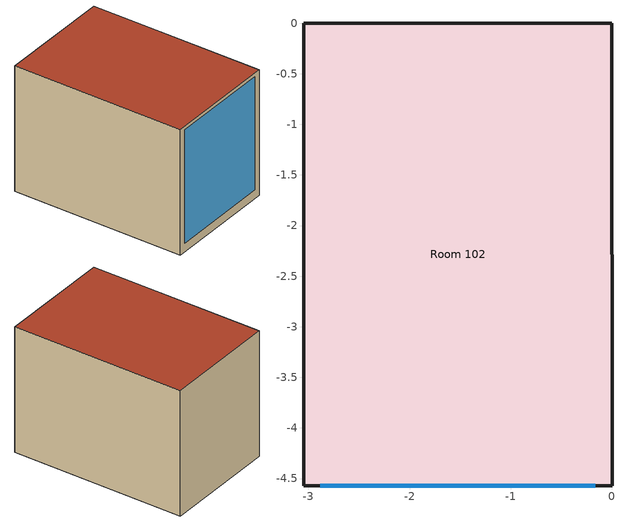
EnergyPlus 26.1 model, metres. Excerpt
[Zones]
Room 102
 floor outside (Room Floor): 0,0 0,-4.57 -3.05,-4.57 -3.05,0 z0
 wall outside (Room Wall - East West): 0,-4.57 0,0 / -3.05,0 -3.05,-4.57 z0:3.35
 wall outside (Room Wall - North): 0,0 -3.05,0 z0:3.35
 wall outside (Room Wall - South): -3.05,-4.57 0,-4.57 z0:3.35
 window (CFS_Glz_2): -2.88,-4.57 -0.17,-4.57 z0.23:3.26
 roof outside (Room Ceiling): -3.05,0 -3.05,-4.57 0,-4.57 0,0 z3.35
[Building]
Building 71T Rm 102: Loads convergence tolerance value=0.04; Maximum number of warmup days=25; Minimum number of warmup days=6; North axis=0; Solar distribution=FullInteriorAndExterior; Temperature convergence tolerance value=0.4; Terrain=Suburbs
[Site:Location]
CHICAGO_IL_USA TMY2-94846: Elevation=190; Latitude=41.78; Longitude=-87.75; Time zone=-6
[SizingPeriod:DesignDay] Barometric pressure=99063; Day of month=21; Daylight saving time indicator=No; Humidity condition type=WetBulb; Rain indicator=No; Snow indicator=No; Solar model indicator=ASHRAEClearSky
Name | Daily dry bulb temperature range | Day type | Maximum dry bulb temperature | Month | Sky clearness | Wetbulb or dewpoint at maximum dry bulb | Wind direction | Wind speed
CHICAGO_IL_USA Annual Cooling 1% Design Conditions DB/MCWB | 10.7 | SummerDesignDay | 31.5 | 7 | 1 | 23 | 230 | 5.3
CHICAGO_IL_USA Annual Heating 99% Design Conditions DB | 0 | WinterDesignDay | -17.3 | 1 | 0 | -17.3 | 270 | 4.9
[Construction]
Room Ceiling: Plywood - 3/8 in, 2x6 Wood Stud R19, Gypsum board - 5/8 in
Room Floor: R-30 Fiberglass Insulation, T&G - 3/4 in, Plywood - 3/4 in, Carpet w/rubber pad
Room Wall - East West: 2x6 Wood Stud R19, Gypsum board - 5/8 in
Room Wall - North: Gypsum board - 5/8 in, Plywood - 3/8 in, 2x6 Wood Stud R19, Gypsum board - 5/8 in
Room Wall - South: Metal Siding, Plywood - 1/2 in, 2x6 Wood Stud R19
[Construction:ComplexFenestrationState]
CFS_Glz_2: CFS_Glz_2_Layer_1_bAbs, CFS_Glz_2_Layer_1_fAbs, Glass_103_Layer, CFS_Glz_2_Basis, None, LBNLWINDOW, Gap_1_Glz_2_Layer_1, Gap_1_Glz_2_Layer_2, CFS_Glz_2_RbSol, CFS_Glz_2_TfSol, CFS_Glz_2_Rbvis, CFS_Glz_2_Tfvis, ThermParam_Glz_2, CFS_Glz_2_Layer_2_bAbs, CFS_Glz_2_Layer_2_fAbs, Glass_103_Layer, CFS_Glz_2_Layer_3_bAbs, CFS_Glz_2_Layer_3_fAbs, Shade_14_Layer
[Material] Solar absorptance=1
Name | Conductivity | Density | Roughness | Specific heat | Thermal absorptance | Thickness | Visible absorptance
2x6 Wood Stud R19 | 0.047 | 93.84 | Rough | 1006 | 0.9 | 0.133 | 0.7
Gypsum board - 5/8 in | 0.17 | 800 | Smooth | 1090 | 0.9 | 0.015875 | 0.3
Metal Siding | 45.345 | 7833.028 | MediumSmooth | 502.416 |  | 0.000701
Plywood - 1/2 in | 0.12 | 540 | Smooth | 1210 |  | 0.0127
Plywood - 3/4 in | 0.12 | 540 | Smooth | 1210 |  | 0.01905
Plywood - 3/8 in | 0.12 | 540 | Smooth | 1210 |  | 0.009525
T&G - 3/4 in | 0.15 | 608 | MediumSmooth | 1630 |  | 0.01905
[Material:NoMass] Roughness=Rough; Solar absorptance=1; Thermal absorptance=0.9
Name | Thermal resistance | Visible absorptance
Carpet w/rubber pad | 0.22 | 0.85
R-30 Fiberglass Insulation | 5.28 | 0.7
[WindowMaterial:ComplexShade]
Shade_14_Layer: Back emissivity=0.9; Bottom opening multiplier=0; Conductivity=159.2276; Front emissivity=0.9; Front opening multiplier=0.05; Ir transmittance=0; Layer type=VenetianHorizontal; Left side opening multiplier=0; Right side opening multiplier=0; Slat angle=45; Slat conductivity=159.2276; Slat curve=0; Slat spacing=0.0201; Slat thickness=0.001; Slat width=0.0254; Thickness=0.001016; Top opening multiplier=0
[WindowMaterial:Gap] Gas or gas mixture=Gap_1_W_0_0127; Pressure=101300; Thickness=0.0127
Gap_1_Glz_2_Layer_1; Gap_1_Glz_2_Layer_2
[WindowMaterial:Gas]
Gap_1_W_0_0127: Gas type=Air; Thickness=0.0127
[WindowMaterial:Glazing]
Glass_103_Layer: Back side infrared hemispherical emissivity=0.84; Conductivity=1; Front side infrared hemispherical emissivity=0.84; Infrared transmittance at normal incidence=0; Optical data type=BSDF; Poisson s ratio=0.22; Thickness=0.005715; Window glass spectral data set=Glass_103_Layer_SpecDat; Young s modulus=7.2e+10
[ComplexFenestrationProperty:SolarAbsorbedLayers]
South Window Solar Absorbed Layers: Construction=CFS_Glz_2; Fenestration surface=Room 102 South Window; Layer 1 solar radiation absorbed schedule=Layer 1; Layer 2 solar radiation absorbed schedule=Layer 2; Layer 3 solar radiation absorbed schedule=Layer 3
[Matrix:TwoDimension]
Name | Number of columns | Number of rows | Value 1 | Value 2 | Value 3 | Value 4 | Value 5 | Value 6 | Value 7 | Value 8 | Value 9 | Value 10 | Value 11 | Value 12 | Value 13 | Value 14 | Value 15 | Value 16 | Value 17 | Value 18 | Value 19 | Value 20 | Value 21 | Value 22 | Value 23 | Value 24 | Value 25 | Value 26 | Value 27 | Value 28 | Value 29 | Value 30 | Value 31 | Value 32 | Value 33 | Value 34 | Value 35 | Value 36 | Value 37 | Value 38 | Value 39 | Value 40 | Value 41 | Value 42 | Value 43 | Value 44 | Value 45 | Value 46 | Value 47 | Value 48 | Value 49 | Value 50 | Value 51 | Value 52 | Value 53 | Value 54 | Value 55 | Value 56 | Value 57 | Value 58 | Value 59 | Value 60 | Value 61 | Value 62 | Value 63 | Value 64 | Value 65 | Value 66 | Value 67 | Value 68 | Value 69 | Value 70 | Value 71 | Value 72 | Value 73 | Value 74 | Value 75 | Value 76 | Value 77 | Value 78 | Value 79 | Value 80 | Value 81 | Value 82 | Value 83 | Value 84 | Value 85 | Value 86 | Value 87 | Value 88 | Value 89 | Value 90 | Value 91 | Value 92 | Value 93 | Value 94 | Value 95 | Value 96 | Value 97 | Value 98 | Value 99 | Value 100 | Value 101 | Value 102 | Value 103 | Value 104 | Value 105 | Value 106 | Value 107 | Value 108 | Value 109 | Value 110 | Value 111 | Value 112 | Value 113 | Value 114 | Value 115 | Value 116 | Value 117 | Value 118 | Value 119 | Value 120 | Value 121 | Value 122 | Value 123 | Value 124 | Value 125 | Value 126 | Value 127 | Value 128 | Value 129 | Value 130 | Value 131 | Value 132 | Value 133 | Value 134 | Value 135 | Value 136 | Value 137 | Value 138 | Value 139 | Value 140 | Value 141 | Value 142 | Value 143 | Value 144 | Value 145
CFS_Glz_2_Basis | 2 | 9 | 0 | 1 | 10 | 8 | 20 | 16 | 30 | 20 | 40 | 24 | 50 | 24 | 60 | 24 | 70 | 16 | 82.5 | 12
CFS_Glz_2_Layer_1_bAbs | 145 | 1 | 0.02783 | 0.02788 | 0.01729 | 0.01664 | 0.01729 | 0.02788 | 0.03916 | 0.04384 | 0.03916 | 0.02802 | 0.01714 | 0.01563 | 0.01466 | 0.0143 | 0.01463 | 0.01563 | 0.01707 | 0.02802 | 0.04052 | 0.05164 | 0.0588 | 0.06148 | 0.05903 | 0.05164 | 0.04106 | 0.02823 | 0.01662 | 0.0146 | 0.01346 | 0.01296 | 0.01279 | 0.01296 | 0.01346 | 0.0146 | 0.01662 | 0.02823 | 0.04492 | 0.06004 | 0.07208 | 0.07981 | 0.08248 | 0.07981 | 0.07208 | 0.06004 | 0.04492 | 0.02848 | 0.01613 | 0.01375 | 0.01269 | 0.01188 | 0.01138 | 0.0112 | 0.01138 | 0.01188 | 0.01269 | 0.01375 | 0.01613 | 0.02848 | 0.04927 | 0.06876 | 0.08552 | 0.09843 | 0.10656 | 0.10934 | 0.10656 | 0.09843 | 0.08552 | 0.06876 | 0.04927 | 0.02865 | 0.01499 | 0.01268 | 0.01118 | 0.01063 | 0.01033 | 0.01022 | 0.01033 | 0.01063 | 0.01118 | 0.01268 | 0.01499 | 0.02865 | 0.05873 | 0.08696 | 0.11135 | 0.12466 | 0.11651 | 0.11373 | 0.11651 | 0.12466 | 0.11135 | 0.08696 | 0.05873 | 0.02851 | 0.01357 | 0.01105 | 0.01014 | 0.00944 | 0.009 | 0.00884 | 0.009 | 0.00944 | 0.01014 | 0.01105 | 0.01357 | 0.02851 | 0.07208 | 0.1132 | 0.11113 | 0.09237 | 0.08053 | 0.07648 | 0.08053 | 0.09237 | 0.11113 | 0.1132 | 0.07208 | 0.02759 | 0.01064 | 0.00859 | 0.0082 | 0.00805 | 0.00819 | 0.00859 | 0.01052 | 0.02759 | 0.11771 | 0.06096 | 0.04425 | 0.04181 | 0.04404 | 0.06096 | 0.115 | 0.02411 | 0.00736 | 0.00683 | 0.00683 | 0.00683 | 0.00736 | 0.02411 | 0.03467 | 0.02946 | 0.02944 | 0.02946 | 0.03467
CFS_Glz_2_Layer_1_fAbs | 145 | 1 | 0.18714 | 0.188 | 0.185 | 0.18376 | 0.185 | 0.188 | 0.19089 | 0.1914 | 0.19089 | 0.19056 | 0.18732 | 0.18444 | 0.18259 | 0.1819 | 0.18253 | 0.18444 | 0.18718 | 0.19056 | 0.19354 | 0.19472 | 0.19548 | 0.19576 | 0.19551 | 0.19472 | 0.1936 | 0.19479 | 0.19062 | 0.18686 | 0.18387 | 0.18195 | 0.18129 | 0.18195 | 0.18387 | 0.18686 | 0.19062 | 0.19479 | 0.19811 | 0.19966 | 0.20061 | 0.20107 | 0.20123 | 0.20107 | 0.20061 | 0.19966 | 0.19811 | 0.20055 | 0.19564 | 0.19107 | 0.18714 | 0.18413 | 0.18224 | 0.18159 | 0.18224 | 0.18413 | 0.18714 | 0.19107 | 0.19564 | 0.20055 | 0.20413 | 0.20592 | 0.20687 | 0.20761 | 0.20807 | 0.20822 | 0.20807 | 0.20761 | 0.20687 | 0.20592 | 0.20413 | 0.20755 | 0.20101 | 0.19492 | 0.18969 | 0.18659 | 0.18747 | 0.18777 | 0.18747 | 0.18659 | 0.18969 | 0.19492 | 0.20101 | 0.20755 | 0.2117 | 0.2135 | 0.21477 | 0.21522 | 0.21546 | 0.21554 | 0.21546 | 0.21522 | 0.21477 | 0.2135 | 0.2117 | 0.21499 | 0.20666 | 0.1989 | 0.19787 | 0.19966 | 0.20079 | 0.20117 | 0.20079 | 0.19966 | 0.19787 | 0.1989 | 0.20666 | 0.21499 | 0.21953 | 0.22141 | 0.22205 | 0.22254 | 0.22285 | 0.22295 | 0.22285 | 0.22254 | 0.22205 | 0.22141 | 0.21953 | 0.21975 | 0.20623 | 0.2106 | 0.21252 | 0.21298 | 0.21256 | 0.2106 | 0.20644 | 0.21975 | 0.22469 | 0.22574 | 0.22592 | 0.22599 | 0.22592 | 0.22574 | 0.22474 | 0.19128 | 0.18977 | 0.19017 | 0.19017 | 0.19017 | 0.18977 | 0.19128 | 0.19313 | 0.1932 | 0.1932 | 0.1932 | 0.19313
CFS_Glz_2_Layer_2_bAbs | 145 | 1 | 0.04514 | 0.04524 | 0.03025 | 0.02899 | 0.03025 | 0.04524 | 0.06116 | 0.06776 | 0.06116 | 0.04553 | 0.02996 | 0.02701 | 0.02511 | 0.0244 | 0.02505 | 0.02701 | 0.02982 | 0.04553 | 0.06328 | 0.07906 | 0.08923 | 0.09302 | 0.08955 | 0.07906 | 0.06404 | 0.04603 | 0.02894 | 0.02501 | 0.02285 | 0.02197 | 0.02166 | 0.02197 | 0.02285 | 0.02501 | 0.02894 | 0.04603 | 0.07002 | 0.09175 | 0.10904 | 0.12014 | 0.12397 | 0.12014 | 0.10904 | 0.09175 | 0.07002 | 0.04676 | 0.02799 | 0.02336 | 0.02149 | 0.02005 | 0.01915 | 0.01884 | 0.01915 | 0.02005 | 0.02149 | 0.02336 | 0.02799 | 0.04676 | 0.07736 | 0.10603 | 0.13068 | 0.14965 | 0.16161 | 0.16569 | 0.16161 | 0.14965 | 0.13068 | 0.10603 | 0.07736 | 0.0478 | 0.02576 | 0.02146 | 0.0188 | 0.01786 | 0.01735 | 0.01717 | 0.01735 | 0.01786 | 0.0188 | 0.02146 | 0.02576 | 0.0478 | 0.09413 | 0.13757 | 0.17506 | 0.19556 | 0.18322 | 0.17901 | 0.18322 | 0.19556 | 0.17506 | 0.13757 | 0.09413 | 0.04924 | 0.02305 | 0.01857 | 0.01703 | 0.01585 | 0.0151 | 0.01485 | 0.0151 | 0.01585 | 0.01703 | 0.01857 | 0.02305 | 0.04924 | 0.12264 | 0.19174 | 0.18763 | 0.15529 | 0.13483 | 0.12782 | 0.13483 | 0.15529 | 0.18763 | 0.19174 | 0.12264 | 0.05108 | 0.01787 | 0.01441 | 0.01375 | 0.0135 | 0.01373 | 0.01441 | 0.01768 | 0.05108 | 0.23029 | 0.10604 | 0.07083 | 0.06668 | 0.07048 | 0.10604 | 0.22438 | 0.05063 | 0.01231 | 0.01142 | 0.01142 | 0.01142 | 0.01231 | 0.05063 | 0.0553 | 0.04737 | 0.04735 | 0.04737 | 0.0553
CFS_Glz_2_Layer_2_fAbs | 145 | 1 | 0.15116 | 0.15151 | 0.14669 | 0.14469 | 0.14669 | 0.15151 | 0.15616 | 0.157 | 0.15616 | 0.15247 | 0.14725 | 0.14262 | 0.13965 | 0.13854 | 0.13955 | 0.14262 | 0.14703 | 0.15247 | 0.15726 | 0.15921 | 0.16046 | 0.16093 | 0.1605 | 0.15921 | 0.15736 | 0.15372 | 0.14703 | 0.14098 | 0.13619 | 0.13311 | 0.13205 | 0.13311 | 0.13619 | 0.14098 | 0.14703 | 0.15372 | 0.15909 | 0.16163 | 0.16324 | 0.16406 | 0.16434 | 0.16406 | 0.16324 | 0.16163 | 0.15909 | 0.15448 | 0.14661 | 0.13927 | 0.13297 | 0.12813 | 0.12509 | 0.12406 | 0.12509 | 0.12813 | 0.13297 | 0.13927 | 0.14661 | 0.15448 | 0.16026 | 0.16322 | 0.16489 | 0.16618 | 0.16699 | 0.16726 | 0.16699 | 0.16618 | 0.16489 | 0.16322 | 0.16026 | 0.15292 | 0.14244 | 0.13268 | 0.12429 | 0.11935 | 0.12087 | 0.12139 | 0.12087 | 0.11935 | 0.12429 | 0.13268 | 0.14244 | 0.15292 | 0.15964 | 0.1627 | 0.16493 | 0.16582 | 0.16633 | 0.1665 | 0.16633 | 0.16582 | 0.16493 | 0.1627 | 0.15964 | 0.14504 | 0.13172 | 0.11931 | 0.11783 | 0.1209 | 0.12283 | 0.12349 | 0.12283 | 0.1209 | 0.11783 | 0.11931 | 0.13172 | 0.14504 | 0.15243 | 0.15571 | 0.15704 | 0.15805 | 0.15869 | 0.15891 | 0.15869 | 0.15805 | 0.15704 | 0.15571 | 0.15243 | 0.12311 | 0.10155 | 0.10903 | 0.11239 | 0.11322 | 0.11246 | 0.10903 | 0.10191 | 0.12311 | 0.13138 | 0.13358 | 0.13411 | 0.1343 | 0.13412 | 0.13358 | 0.1315 | 0.06023 | 0.05823 | 0.05905 | 0.05905 | 0.05905 | 0.05823 | 0.06023 | 0.0636 | 0.0638 | 0.0638 | 0.0638 | 0.0636
CFS_Glz_2_Layer_3_bAbs | 145 | 1 | 0.39684 | 0.39683 | 0.43692 | 0.43371 | 0.43692 | 0.39683 | 0.35482 | 0.33707 | 0.35482 | 0.39683 | 0.43619 | 0.42868 | 0.42385 | 0.42206 | 0.4237 | 0.42868 | 0.43583 | 0.39683 | 0.35082 | 0.30915 | 0.28229 | 0.27226 | 0.28144 | 0.30915 | 0.3488 | 0.39691 | 0.43358 | 0.42359 | 0.41646 | 0.4123 | 0.41086 | 0.4123 | 0.41646 | 0.42359 | 0.43358 | 0.39691 | 0.33657 | 0.28111 | 0.2368 | 0.20823 | 0.19836 | 0.20823 | 0.2368 | 0.28111 | 0.33657 | 0.39723 | 0.43117 | 0.41887 | 0.41005 | 0.40329 | 0.39903 | 0.39758 | 0.39903 | 0.40329 | 0.41005 | 0.41887 | 0.43117 | 0.39723 | 0.32423 | 0.25484 | 0.19472 | 0.14825 | 0.11889 | 0.10884 | 0.11889 | 0.14825 | 0.19472 | 0.25484 | 0.32423 | 0.39817 | 0.42551 | 0.40992 | 0.3974 | 0.39253 | 0.38981 | 0.38889 | 0.38981 | 0.39253 | 0.3974 | 0.40992 | 0.42551 | 0.39817 | 0.29666 | 0.19962 | 0.11501 | 0.07216 | 0.11375 | 0.12794 | 0.11375 | 0.07216 | 0.11501 | 0.19962 | 0.29666 | 0.40056 | 0.41741 | 0.39633 | 0.38813 | 0.38184 | 0.37789 | 0.37654 | 0.37789 | 0.38184 | 0.38813 | 0.39633 | 0.41741 | 0.40056 | 0.2616 | 0.1262 | 0.15655 | 0.2475 | 0.30476 | 0.32431 | 0.30476 | 0.2475 | 0.15655 | 0.1262 | 0.2616 | 0.40592 | 0.3926 | 0.37396 | 0.36932 | 0.36759 | 0.36917 | 0.37396 | 0.39159 | 0.40592 | 0.139 | 0.40168 | 0.46876 | 0.4758 | 0.46935 | 0.40168 | 0.15166 | 0.41936 | 0.35927 | 0.35302 | 0.35302 | 0.35302 | 0.35927 | 0.41936 | 0.49421 | 0.49381 | 0.49381 | 0.49381 | 0.49421
CFS_Glz_2_Layer_3_fAbs | 145 | 1 | 0.24334 | 0.24284 | 0.21256 | 0.20002 | 0.21256 | 0.24284 | 0.27113 | 0.26993 | 0.27113 | 0.24117 | 0.20829 | 0.1791 | 0.16037 | 0.15339 | 0.15979 | 0.1791 | 0.20688 | 0.24117 | 0.26901 | 0.26621 | 0.26442 | 0.26375 | 0.26437 | 0.26621 | 0.26887 | 0.2378 | 0.19538 | 0.1571 | 0.12673 | 0.10723 | 0.10051 | 0.10723 | 0.12673 | 0.1571 | 0.19538 | 0.2378 | 0.26429 | 0.26063 | 0.2577 | 0.25581 | 0.25516 | 0.25581 | 0.2577 | 0.26063 | 0.26429 | 0.23138 | 0.18113 | 0.1343 | 0.09409 | 0.06324 | 0.04384 | 0.03723 | 0.04384 | 0.06324 | 0.09409 | 0.1343 | 0.18113 | 0.23138 | 0.25629 | 0.25181 | 0.24792 | 0.24493 | 0.24306 | 0.24242 | 0.24306 | 0.24493 | 0.24792 | 0.25181 | 0.25629 | 0.21887 | 0.15136 | 0.08845 | 0.03443 | 0.0068 | 0.03205 | 0.04066 | 0.03205 | 0.0068 | 0.03443 | 0.08845 | 0.15136 | 0.21887 | 0.24053 | 0.23447 | 0.22925 | 0.2275 | 0.22657 | 0.22625 | 0.22657 | 0.2275 | 0.22925 | 0.23447 | 0.24053 | 0.19381 | 0.10692 | 0.02597 | 0.0422 | 0.09387 | 0.12636 | 0.13744 | 0.12636 | 0.09387 | 0.0422 | 0.02597 | 0.10692 | 0.19381 | 0.21039 | 0.20261 | 0.20012 | 0.19821 | 0.197 | 0.19659 | 0.197 | 0.19821 | 0.20012 | 0.20261 | 0.21039 | 0.14501 | 0.0041 | 0.13241 | 0.16674 | 0.17024 | 0.16704 | 0.13241 | 0.01033 | 0.14501 | 0.15076 | 0.14663 | 0.14596 | 0.14572 | 0.14594 | 0.14663 | 0.15053 | 0.04447 | 0.05499 | 0.05593 | 0.05593 | 0.05593 | 0.05499 | 0.04447 | 0.04437 | 0.0441 | 0.0441 | 0.0441 | 0.04437
[SurfaceProperty:SolarIncidentInside]
Name | Construction | Inside surface incident sun solar radiation schedule | Surface
Ceiling Solar Incident | Room Ceiling | Ceiling SSG | Room102 Ceiling
East Wall Solar Incident | Room Wall - East West | East Wall SSG | Room102 East Wall
Floor Solar Incident | Room Floor | Floor SSG | Room102 Floor
North Wall Solar Incident | Room Wall - North | North Wall SSG | Room102 North Wall
South Wall Solar Incident | Room Wall - South | South Wall SSG | Room102 South Wall
West Wall Solar Incident | Room Wall - East West | West Wall SSG | Room102 West Wall
[ThermostatSetpoint:DualSetpoint]
DualThermostat: Cooling setpoint temperature schedule=Setpoint cooling; Heating setpoint temperature schedule=Setpoint heating
[WindowThermalModel:Params]
ThermParam_Glz_2: Deflection model=NoDeflection; Sdscalar=1; Standard=ISO15099; Thermal model=ISO15099
[Zone]
Room 102: Ceiling height=3.3528; Multiplier=1; Type=1; Volume=46.7398
[ZoneControl:Thermostat]
Main Termostat: Zone or zonelist=Room 102; Control 1=DualThermostat; Control type schedule=Zone Control Type Sched
[Zone equipment]
Room 102: Room 102 Ideal Loads
[ZoneHVAC:IdealLoadsAirSystem]
Room 102 Ideal Loads: Cooling limit=NoLimit; Heating limit=NoLimit; Maximum heating air flow rate=Autosize; Maximum heating supply air humidity ratio=0.01; Maximum heating supply air temperature=26; Minimum cooling supply air humidity ratio=0.0156; Minimum cooling supply air temperature=15
[Schedule:Compact]
Ceiling SSG; Floor SSG: Through: 12/31, For: AllDays, Until: 07:00, 2, Until: 17:00, 3, Until: 24:00, 2
East Wall SSG: Through: 12/31, For: AllDays, Until: 07:00, 15, Until: 17:00, 25, Until: 24:00, 15
Layer 1; South Wall SSG: Through: 12/31, For: AllDays, Until: 07:00, 1, Until: 17:00, 2, Until: 24:00, 1.5
Layer 2: Through: 12/31, For: AllDays, Until: 07:00, 0.8, Until: 17:00, 1.2, Until: 24:00, 1
Layer 3: Through: 12/31, For: AllDays, Until: 07:00, 1, Until: 17:00, 2.1, Until: 24:00, 1.7
North Wall SSG: Through: 12/31, For: AllDays, Until: 07:00, 10, Until: 17:00, 20, Until: 24:00, 15
Setpoint cooling: Through: 12/31, For: AllDays, Until: 07:00, 27, Until: 17:00, 26, Until: 24:00, 27
Setpoint heating: Through: 12/31, For: Weekdays, Until: 07:00, 19, Until: 17:00, 21, Until 24:00, 19, For: AllOtherDays, Until: 24:00, 19
West Wall SSG: Through: 12/31, For: AllDays, Until: 07:00, 20, Until: 17:00, 35, Until: 24:00, 25
Zone Control Type Sched: Through: 12/31, For: AllDays, Until: 24:00, 4
